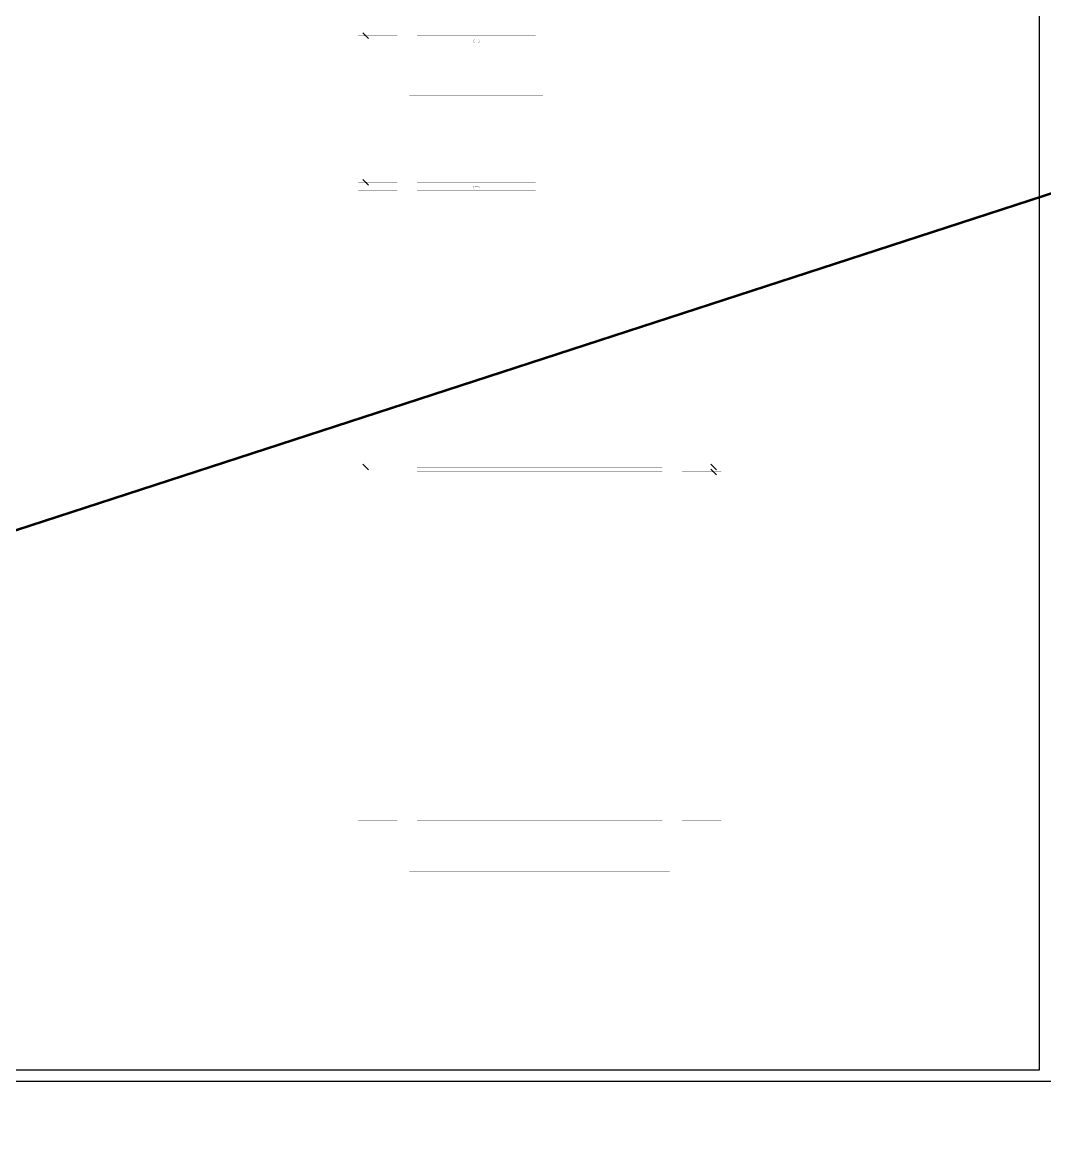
# Model space of a CAD drawing. Extents: x 0 to 840, y 0 to 273.
# Drawn here: x 182.4 to 283.7, y -0.1 to 109.4 of the extents above; entities that cross this region are included whole.
import ezdxf

# ---------------------------------------------------------------- set-up
doc = ezdxf.new("R2010")
doc.units = 0
doc.linetypes.add('1', pattern=[60.929508, 30.464754, -30.464754])
doc.layers.get('0').update_dxf_attribs({"linetype": 'CONTINUOUS'})
for name, color, linetype in [('DS-定制五金', 7, 'CONTINUOUS'), ('DS-定制台面', 7, 'CONTINUOUS'), ('DS-定制柜体', 7, 'CONTINUOUS'), ('SH-尺寸标注', 7, 'CONTINUOUS'), ('图框', 7, 'CONTINUOUS')]:
    doc.layers.add(name, color=color, linetype=linetype)

msp = doc.modelspace()

# ---------------------------------------------------------------- linework, layer by layer
at = {"color": 7, "linetype": '1', "const_width": 0.239}
msp.add_lwpolyline([(0, 0), (840.16, 273.25)], dxfattribs=at)
msp.add_lwpolyline([(0, 0), (840.16, 273.25)], dxfattribs=at)
at = {"layer": 'DS-定制五金', "color": 7, "const_width": 0.0144}
for points in [[(222.32, 30.44), (222.32, 30.44)], [(222.32, 30.44), (223.84, 30.44)], [(222.32, 30.44), (222.32, 30.44)], [(222.32, 30.44), (223.84, 30.44)], [(222.32, 30.44), (222.32, 30.44)], [(222.32, 30.44), (223.84, 30.44)], [(222.32, 30.44), (222.32, 30.44)], [(222.32, 30.44), (223.84, 30.44)], [(223.84, 30.44), (223.84, 30.44)], [(223.84, 30.44), (223.84, 30.44)], [(223.84, 30.44), (223.84, 30.44)], [(223.84, 30.44), (223.84, 30.44)], [(240.65, 30.44), (240.65, 30.44)], [(240.65, 30.44), (242.16, 30.44)], [(240.65, 30.44), (240.65, 30.44)], [(240.65, 30.44), (242.16, 30.44)], [(240.65, 30.44), (240.65, 30.44)], [(240.65, 30.44), (242.16, 30.44)], [(240.65, 30.44), (240.65, 30.44)], [(240.65, 30.44), (242.16, 30.44)], [(242.16, 30.44), (242.17, 30.44)], [(242.16, 30.44), (242.17, 30.44)], [(242.16, 30.44), (242.17, 30.44)], [(242.16, 30.44), (242.17, 30.44)]]:
    msp.add_lwpolyline(points, dxfattribs=at)
at = {"layer": 'DS-定制台面', "color": 7, "const_width": 0.0144}
for points in [[(221.52, 65.38), (221.52, 64.91)], [(245.8, 65.38), (221.52, 65.38)], [(221.52, 64.91), (245.8, 64.91)], [(245.8, 64.91), (245.8, 65.38)]]:
    msp.add_lwpolyline(points, dxfattribs=at)
at = {"layer": 'DS-定制柜体', "color": 7, "const_width": 0.0144}
for points in [[(221.52, 108.07), (221.52, 107.29)], [(233.27, 108.07), (221.52, 108.07)], [(227, 107.29), (227, 107.72)], [(227, 107.72), (227.79, 107.72)], [(227.24, 107.68), (227.23, 107.68), (227.22, 107.68), (227.2, 107.67), (227.19, 107.67), (227.18, 107.67), (227.17, 107.66), (227.16, 107.66), (227.15, 107.65), (227.15, 107.65), (227.14, 107.64), (227.13, 107.63), (227.12, 107.63), (227.11, 107.62), (227.11, 107.61), (227.1, 107.6), (227.1, 107.59), (227.09, 107.58), (227.09, 107.57), (227.09, 107.56), (227.08, 107.55), (227.08, 107.54), (227.08, 107.52)], [(227.08, 107.52), (227.08, 107.51), (227.08, 107.5), (227.08, 107.49), (227.09, 107.48), (227.09, 107.47), (227.09, 107.46), (227.1, 107.45), (227.1, 107.44), (227.11, 107.43), (227.12, 107.42), (227.12, 107.41), (227.13, 107.4), (227.14, 107.4), (227.15, 107.39), (227.16, 107.39), (227.17, 107.38), (227.18, 107.38), (227.19, 107.37), (227.2, 107.37), (227.21, 107.37), (227.22, 107.37), (227.24, 107.36)], [(227.55, 107.68), (227.24, 107.68)], [(227.24, 107.36), (227.55, 107.36)], [(227.71, 107.52), (227.71, 107.53), (227.71, 107.54), (227.7, 107.55), (227.7, 107.56), (227.7, 107.57), (227.69, 107.58), (227.69, 107.59), (227.68, 107.6), (227.68, 107.61), (227.67, 107.62), (227.66, 107.63), (227.66, 107.64), (227.65, 107.64), (227.64, 107.65), (227.63, 107.66), (227.62, 107.66), (227.61, 107.67), (227.6, 107.67), (227.59, 107.67), (227.58, 107.68), (227.57, 107.68), (227.55, 107.68)], [(227.71, 107.52), (227.71, 107.51), (227.71, 107.5), (227.7, 107.49), (227.7, 107.48), (227.7, 107.47), (227.69, 107.46), (227.69, 107.45), (227.68, 107.44), (227.68, 107.43), (227.67, 107.42), (227.66, 107.41), (227.66, 107.4), (227.65, 107.4), (227.64, 107.39), (227.63, 107.39), (227.62, 107.38), (227.61, 107.38), (227.6, 107.37), (227.59, 107.37), (227.58, 107.37), (227.57, 107.37), (227.55, 107.36)], [(227.79, 107.72), (227.79, 107.29)], [(233.27, 107.29), (233.27, 108.07)], [(221.52, 107.29), (227, 107.29)], [(227.79, 107.29), (233.27, 107.29)], [(221.52, 93.58), (221.52, 92.79)], [(233.27, 93.58), (221.52, 93.58)], [(227.24, 93.19), (227.23, 93.19), (227.22, 93.18), (227.2, 93.18), (227.19, 93.18), (227.18, 93.18), (227.17, 93.17), (227.16, 93.17), (227.15, 93.16), (227.15, 93.16), (227.14, 93.15), (227.13, 93.14), (227.12, 93.13), (227.11, 93.13), (227.11, 93.12), (227.1, 93.11), (227.1, 93.1), (227.09, 93.09), (227.09, 93.08), (227.09, 93.07), (227.08, 93.06), (227.08, 93.05), (227.08, 93.03)], [(227.55, 93.19), (227.24, 93.19)], [(227.71, 93.03), (227.71, 93.04), (227.71, 93.05), (227.7, 93.06), (227.7, 93.07), (227.7, 93.08), (227.69, 93.09), (227.69, 93.1), (227.68, 93.11), (227.68, 93.12), (227.67, 93.13), (227.66, 93.14), (227.66, 93.15), (227.65, 93.15), (227.64, 93.16), (227.63, 93.17), (227.62, 93.17), (227.61, 93.17), (227.6, 93.18), (227.59, 93.18), (227.58, 93.18), (227.57, 93.19), (227.55, 93.19)], [(233.27, 92.79), (233.27, 93.58)], [(221.52, 92.79), (233.27, 92.79)], [(227.08, 93.03), (227.08, 93.02), (227.08, 93.01), (227.08, 93), (227.09, 92.99), (227.09, 92.98), (227.09, 92.97), (227.1, 92.96), (227.1, 92.95), (227.11, 92.94), (227.12, 92.93), (227.12, 92.92), (227.13, 92.91), (227.14, 92.91), (227.15, 92.9), (227.16, 92.89), (227.17, 92.89), (227.18, 92.88), (227.19, 92.88), (227.2, 92.88), (227.21, 92.88), (227.22, 92.87), (227.24, 92.87)], [(227.24, 92.87), (227.55, 92.87)], [(227.71, 93.03), (227.71, 93.02), (227.71, 93.01), (227.7, 93), (227.7, 92.99), (227.7, 92.98), (227.69, 92.97), (227.69, 92.96), (227.68, 92.95), (227.68, 92.94), (227.67, 92.93), (227.66, 92.92), (227.66, 92.91), (227.65, 92.91), (227.64, 92.9), (227.63, 92.89), (227.62, 92.89), (227.61, 92.88), (227.6, 92.88), (227.59, 92.88), (227.58, 92.88), (227.57, 92.87), (227.55, 92.87)], [(221.52, 64.91), (221.52, 30.44)], [(222.14, 64.91), (222.14, 64.91)], [(222.3, 64.91), (222.3, 64.91)], [(245.8, 30.44), (245.8, 64.91)], [(221.52, 34.95), (221.52, 34.95)], [(221.52, 34.36), (221.52, 34.36)], [(221.52, 30.44), (245.8, 30.44)]]:
    msp.add_lwpolyline(points, dxfattribs=at)
at = {"layer": 'SH-尺寸标注', "color": 7}
for points, const_width in [([(214.67, 107.76), (214.67, 107.76), (214.49, 107.76), (214.33, 107.78), (214.19, 107.8), (214.19, 107.8), (214.06, 107.84), (213.95, 107.88), (213.86, 107.92), (213.86, 107.92), (213.79, 107.97), (213.72, 108.03), (213.67, 108.09), (213.67, 108.09), (213.62, 108.15), (213.59, 108.22), (213.57, 108.28), (213.57, 108.28), (213.56, 108.34), (213.55, 108.4), (213.54, 108.47), (213.54, 108.47), (213.67, 108.87), (214.05, 109.1), (214.69, 109.18), (214.69, 109.18), (215.02, 109.16), (215.29, 109.1), (215.51, 109), (215.51, 109), (215.67, 108.86), (215.76, 108.68), (215.79, 108.47), (215.79, 108.47), (215.76, 108.26), (215.66, 108.08), (215.5, 107.94), (215.5, 107.94), (215.28, 107.84), (215.01, 107.78), (214.67, 107.76)], 0.00000000153), ([(213.78, 108.91), (213.88, 108.42), (214.18, 108.13), (214.67, 108.03), (214.67, 108.03), (215.17, 108.08), (215.47, 108.23), (215.57, 108.46), (215.57, 108.46), (215.54, 108.6), (215.47, 108.71), (215.35, 108.8), (215.35, 108.8), (215.17, 108.86), (214.94, 108.89), (214.66, 108.91), (213.78, 108.91)], 0.00000000153), ([(216.43, 108.82), (216.43, 106.54)], 0.00998), ([(214.3, 106.07), (214.3, 106.07), (213.88, 106.16), (213.63, 106.4), (213.54, 106.79), (213.54, 106.79), (213.56, 106.99), (213.62, 107.15), (213.72, 107.29), (213.72, 107.29), (213.85, 107.4), (214.01, 107.47), (214.18, 107.49), (214.18, 107.49), (214.44, 107.44), (214.66, 107.28), (214.84, 107.03), (215.01, 106.72), (215.01, 106.72), (215.08, 106.6), (215.15, 106.51), (215.21, 106.44), (215.21, 106.44), (215.29, 106.39), (215.37, 106.35), (215.45, 106.33), (215.45, 107.47), (215.72, 107.47), (215.72, 106.02), (215.72, 106.02), (215.5, 106.05), (215.32, 106.1), (215.17, 106.17), (215.17, 106.17), (215.04, 106.28), (214.91, 106.43), (214.78, 106.63), (214.62, 106.92), (214.62, 106.92), (214.5, 107.08), (214.35, 107.18), (214.19, 107.21), (214.19, 107.21), (214.08, 107.2), (213.98, 107.16), (213.9, 107.09), (213.9, 107.09), (213.83, 107), (213.79, 106.9), (213.78, 106.78), (213.78, 106.78), (213.84, 106.55), (214.01, 106.41), (214.3, 106.34), (214.3, 106.07)], 0.00000000153), ([(219.56, 108.07), (215.68, 108.07)], 0.00998), ([(216.15, 107.57), (216.71, 107.01)], 1e-18), ([(219.56, 107.29), (215.68, 107.29)], 0.00998), ([(221.52, 105.33), (221.52, 101.45)], 0.00998), ([(233.27, 105.33), (233.27, 101.45)], 0.00998), ([(225.61, 104.84), (225.61, 104.84), (225.48, 104.83), (225.37, 104.78), (225.29, 104.71), (225.29, 104.71), (225.24, 104.62), (225.21, 104.51), (225.2, 104.37), (224.93, 104.37), (224.93, 104.37), (225.01, 104.77), (225.24, 105), (225.61, 105.08), (225.61, 105.08), (225.8, 105.06), (225.97, 105.01), (226.1, 104.92), (226.1, 104.92), (226.2, 104.8), (226.26, 104.65), (226.27, 104.48), (226.27, 104.48), (226.24, 104.28), (226.14, 104.13), (225.97, 104.03), (225.97, 104.03), (226.09, 103.98), (226.18, 103.91), (226.25, 103.84), (226.25, 103.84), (226.3, 103.75), (226.33, 103.64), (226.34, 103.51), (226.34, 103.51), (226.32, 103.32), (226.25, 103.15), (226.14, 103.01), (226.14, 103.01), (225.99, 102.91), (225.81, 102.85), (225.6, 102.83), (225.6, 102.83), (225.23, 102.91), (224.99, 103.14), (224.88, 103.53), (225.15, 103.53), (225.15, 103.53), (225.17, 103.39), (225.22, 103.27), (225.28, 103.18), (225.28, 103.18), (225.37, 103.12), (225.48, 103.08), (225.61, 103.07), (225.61, 103.07), (225.74, 103.08), (225.85, 103.12), (225.94, 103.18), (225.94, 103.18), (226.01, 103.27), (226.05, 103.38), (226.06, 103.51), (226.06, 103.51), (226.01, 103.73), (225.86, 103.86), (225.61, 103.9), (225.5, 103.9), (225.46, 103.9), (225.46, 104.13), (225.46, 104.13), (225.64, 104.14), (225.78, 104.16), (225.88, 104.2), (225.88, 104.2), (225.94, 104.26), (225.98, 104.35), (226, 104.47), (226, 104.47), (225.99, 104.58), (225.95, 104.67), (225.9, 104.74), (225.9, 104.74), (225.82, 104.8), (225.73, 104.83), (225.61, 104.84)], 0.00000000153), ([(226.62, 103.95), (226.62, 103.95), (226.63, 104.13), (226.65, 104.29), (226.67, 104.44), (226.67, 104.44), (226.7, 104.57), (226.74, 104.67), (226.79, 104.76), (226.79, 104.76), (226.84, 104.84), (226.89, 104.9), (226.96, 104.95), (226.96, 104.95), (227.02, 105), (227.08, 105.03), (227.15, 105.05), (227.15, 105.05), (227.21, 105.07), (227.27, 105.07), (227.34, 105.08), (227.34, 105.08), (227.73, 104.95), (227.97, 104.57), (228.05, 103.94), (228.05, 103.94), (228.03, 103.61), (227.97, 103.33), (227.87, 103.11), (227.87, 103.11), (227.73, 102.96), (227.55, 102.86), (227.34, 102.83), (227.34, 102.83), (227.12, 102.86), (226.95, 102.96), (226.81, 103.12), (226.81, 103.12), (226.71, 103.34), (226.64, 103.62), (226.62, 103.95)], 0.00000000153), ([(227.77, 104.84), (227.29, 104.74), (227, 104.44), (226.9, 103.95), (226.9, 103.95), (226.95, 103.45), (227.09, 103.15), (227.33, 103.05), (227.33, 103.05), (227.47, 103.08), (227.58, 103.15), (227.67, 103.28), (227.67, 103.28), (227.73, 103.45), (227.76, 103.68), (227.77, 103.96), (227.77, 104.84)], 0.00000000153), ([(228.33, 103.95), (228.33, 103.95), (228.34, 104.13), (228.35, 104.29), (228.38, 104.44), (228.38, 104.44), (228.41, 104.57), (228.45, 104.67), (228.49, 104.76), (228.49, 104.76), (228.54, 104.84), (228.6, 104.9), (228.66, 104.95), (228.66, 104.95), (228.73, 105), (228.79, 105.03), (228.85, 105.05), (228.85, 105.05), (228.91, 105.07), (228.98, 105.07), (229.04, 105.08), (229.04, 105.08), (229.44, 104.95), (229.68, 104.57), (229.76, 103.94), (229.76, 103.94), (229.74, 103.61), (229.67, 103.33), (229.57, 103.11), (229.57, 103.11), (229.43, 102.96), (229.26, 102.86), (229.04, 102.83), (229.04, 102.83), (228.83, 102.86), (228.65, 102.96), (228.51, 103.12), (228.51, 103.12), (228.41, 103.34), (228.35, 103.62), (228.33, 103.95)], 0.00000000153), ([(229.48, 104.84), (229, 104.74), (228.7, 104.44), (228.61, 103.95), (228.61, 103.95), (228.66, 103.45), (228.8, 103.15), (229.04, 103.05), (229.04, 103.05), (229.18, 103.08), (229.29, 103.15), (229.37, 103.28), (229.37, 103.28), (229.43, 103.45), (229.47, 103.68), (229.48, 103.96), (229.48, 104.84)], 0.00000000153), ([(220.77, 102.19), (234.01, 102.19)], 0.00998), ([(221.8, 102.47), (221.24, 101.91)], 0.00329), ([(232.99, 101.91), (233.55, 102.47)], 0.00329), ([(214.67, 93.27), (214.67, 93.27), (214.49, 93.27), (214.33, 93.29), (214.19, 93.31), (214.19, 93.31), (214.06, 93.35), (213.95, 93.39), (213.86, 93.43), (213.86, 93.43), (213.79, 93.48), (213.72, 93.54), (213.67, 93.6), (213.67, 93.6), (213.62, 93.66), (213.59, 93.73), (213.57, 93.79), (213.57, 93.79), (213.56, 93.85), (213.55, 93.91), (213.54, 93.98), (213.54, 93.98), (213.67, 94.38), (214.05, 94.61), (214.69, 94.69), (214.69, 94.69), (215.02, 94.67), (215.29, 94.61), (215.51, 94.51), (215.51, 94.51), (215.67, 94.37), (215.76, 94.19), (215.79, 93.98), (215.79, 93.98), (215.76, 93.77), (215.66, 93.59), (215.5, 93.45), (215.5, 93.45), (215.28, 93.35), (215.01, 93.29), (214.67, 93.27)], 0.00000000153), ([(213.78, 94.42), (213.88, 93.93), (214.18, 93.64), (214.67, 93.54), (214.67, 93.54), (215.17, 93.59), (215.47, 93.73), (215.57, 93.97), (215.57, 93.97), (215.54, 94.11), (215.47, 94.22), (215.35, 94.31), (215.35, 94.31), (215.17, 94.37), (214.94, 94.4), (214.66, 94.42), (213.78, 94.42)], 0.00000000153), ([(216.43, 94.32), (216.43, 92.05)], 0.00998), ([(219.56, 93.58), (215.68, 93.58)], 0.00998), ([(214.3, 91.58), (214.3, 91.58), (213.88, 91.67), (213.63, 91.91), (213.54, 92.3), (213.54, 92.3), (213.56, 92.49), (213.62, 92.66), (213.72, 92.8), (213.72, 92.8), (213.85, 92.91), (214.01, 92.98), (214.18, 93), (214.18, 93), (214.44, 92.95), (214.66, 92.79), (214.84, 92.54), (215.01, 92.23), (215.01, 92.23), (215.08, 92.11), (215.15, 92.01), (215.21, 91.94), (215.21, 91.94), (215.29, 91.89), (215.37, 91.86), (215.45, 91.84), (215.45, 92.98), (215.72, 92.98), (215.72, 91.53), (215.72, 91.53), (215.5, 91.56), (215.32, 91.6), (215.17, 91.68), (215.17, 91.68), (215.04, 91.78), (214.91, 91.94), (214.78, 92.14), (214.62, 92.43), (214.62, 92.43), (214.5, 92.59), (214.35, 92.69), (214.19, 92.72), (214.19, 92.72), (214.08, 92.71), (213.98, 92.67), (213.9, 92.6), (213.9, 92.6), (213.83, 92.51), (213.79, 92.41), (213.78, 92.29), (213.78, 92.29), (213.84, 92.06), (214.01, 91.91), (214.3, 91.85), (214.3, 91.58)], 0.00000000153), ([(219.56, 92.79), (215.68, 92.79)], 0.00998), ([(216.15, 93.07), (216.71, 92.51)], 1e-18), ([(221.52, 90.84), (221.52, 86.96)], 0.00998), ([(225.61, 90.35), (225.61, 90.35), (225.48, 90.34), (225.37, 90.29), (225.29, 90.22), (225.29, 90.22), (225.24, 90.13), (225.21, 90.02), (225.2, 89.88), (224.93, 89.88), (224.93, 89.88), (225.01, 90.27), (225.24, 90.51), (225.61, 90.59), (225.61, 90.59), (225.8, 90.57), (225.97, 90.52), (226.1, 90.43), (226.1, 90.43), (226.2, 90.31), (226.26, 90.16), (226.27, 89.99), (226.27, 89.99), (226.24, 89.79), (226.14, 89.64), (225.97, 89.54), (225.97, 89.54), (226.09, 89.49), (226.18, 89.42), (226.25, 89.35), (226.25, 89.35), (226.3, 89.26), (226.33, 89.15), (226.34, 89.02), (226.34, 89.02), (226.32, 88.82), (226.25, 88.66), (226.14, 88.52), (226.14, 88.52), (225.99, 88.42), (225.81, 88.36), (225.6, 88.34), (225.6, 88.34), (225.23, 88.42), (224.99, 88.65), (224.88, 89.04), (225.15, 89.04), (225.15, 89.04), (225.17, 88.9), (225.22, 88.78), (225.28, 88.69), (225.28, 88.69), (225.37, 88.63), (225.48, 88.59), (225.61, 88.58), (225.61, 88.58), (225.74, 88.59), (225.85, 88.63), (225.94, 88.69), (225.94, 88.69), (226.01, 88.78), (226.05, 88.89), (226.06, 89.01), (226.06, 89.01), (226.01, 89.23), (225.86, 89.37), (225.61, 89.41), (225.5, 89.41), (225.46, 89.41), (225.46, 89.64), (225.46, 89.64), (225.64, 89.65), (225.78, 89.67), (225.88, 89.71), (225.88, 89.71), (225.94, 89.77), (225.98, 89.86), (226, 89.98), (226, 89.98), (225.99, 90.08), (225.95, 90.18), (225.9, 90.25), (225.9, 90.25), (225.82, 90.31), (225.73, 90.34), (225.61, 90.35)], 0.00000000153), ([(226.62, 89.46), (226.62, 89.46), (226.63, 89.64), (226.65, 89.8), (226.67, 89.94), (226.67, 89.94), (226.7, 90.07), (226.74, 90.18), (226.79, 90.27), (226.79, 90.27), (226.84, 90.35), (226.89, 90.41), (226.96, 90.46), (226.96, 90.46), (227.02, 90.51), (227.08, 90.54), (227.15, 90.56), (227.15, 90.56), (227.21, 90.58), (227.27, 90.58), (227.34, 90.59), (227.34, 90.59), (227.73, 90.46), (227.97, 90.08), (228.05, 89.44), (228.05, 89.44), (228.03, 89.11), (227.97, 88.84), (227.87, 88.62), (227.87, 88.62), (227.73, 88.47), (227.55, 88.37), (227.34, 88.34), (227.34, 88.34), (227.12, 88.37), (226.95, 88.47), (226.81, 88.63), (226.81, 88.63), (226.71, 88.85), (226.64, 89.13), (226.62, 89.46)], 0.00000000153), ([(227.77, 90.35), (227.29, 90.25), (227, 89.95), (226.9, 89.46), (226.9, 89.46), (226.95, 88.96), (227.09, 88.66), (227.33, 88.56), (227.33, 88.56), (227.47, 88.59), (227.58, 88.66), (227.67, 88.78), (227.67, 88.78), (227.73, 88.96), (227.76, 89.19), (227.77, 89.47), (227.77, 90.35)], 0.00000000153), ([(228.33, 89.46), (228.33, 89.46), (228.34, 89.64), (228.35, 89.8), (228.38, 89.94), (228.38, 89.94), (228.41, 90.07), (228.45, 90.18), (228.49, 90.27), (228.49, 90.27), (228.54, 90.35), (228.6, 90.41), (228.66, 90.46), (228.66, 90.46), (228.73, 90.51), (228.79, 90.54), (228.85, 90.56), (228.85, 90.56), (228.91, 90.58), (228.98, 90.58), (229.04, 90.59), (229.04, 90.59), (229.44, 90.46), (229.68, 90.08), (229.76, 89.44), (229.76, 89.44), (229.74, 89.11), (229.67, 88.84), (229.57, 88.62), (229.57, 88.62), (229.43, 88.47), (229.26, 88.37), (229.04, 88.34), (229.04, 88.34), (228.83, 88.37), (228.65, 88.47), (228.51, 88.63), (228.51, 88.63), (228.41, 88.85), (228.35, 89.13), (228.33, 89.46)], 0.00000000153), ([(229.48, 90.35), (229, 90.25), (228.7, 89.95), (228.61, 89.46), (228.61, 89.46), (228.66, 88.96), (228.8, 88.66), (229.04, 88.56), (229.04, 88.56), (229.18, 88.59), (229.29, 88.66), (229.37, 88.78), (229.37, 88.78), (229.43, 88.96), (229.47, 89.19), (229.48, 89.47), (229.48, 90.35)], 0.00000000153), ([(233.27, 90.84), (233.27, 86.96)], 0.00998), ([(220.77, 87.7), (234.01, 87.7)], 0.00998), ([(221.8, 87.98), (221.24, 87.42)], 0.00329), ([(232.99, 87.42), (233.55, 87.98)], 0.00329), ([(216.43, 66.12), (216.43, 29.7)], 0.00998), ([(248.76, 65.14), (248.76, 65.14), (248.34, 65.23), (248.09, 65.47), (248.01, 65.86), (248.01, 65.86), (248.03, 66.06), (248.09, 66.22), (248.19, 66.37), (248.19, 66.37), (248.32, 66.47), (248.47, 66.54), (248.65, 66.56), (248.65, 66.56), (248.9, 66.51), (249.12, 66.35), (249.3, 66.1), (249.47, 65.79), (249.47, 65.79), (249.54, 65.67), (249.61, 65.58), (249.68, 65.51), (249.68, 65.51), (249.75, 65.46), (249.83, 65.42), (249.92, 65.4), (249.92, 66.54), (250.18, 66.54), (250.18, 65.1), (250.18, 65.1), (249.96, 65.12), (249.78, 65.17), (249.63, 65.24), (249.63, 65.24), (249.5, 65.35), (249.37, 65.5), (249.24, 65.71), (249.08, 65.99), (249.08, 65.99), (248.96, 66.15), (248.82, 66.25), (248.65, 66.28), (248.65, 66.28), (248.54, 66.27), (248.45, 66.23), (248.36, 66.16), (248.36, 66.16), (248.3, 66.07), (248.26, 65.97), (248.24, 65.85), (248.24, 65.85), (248.3, 65.62), (248.48, 65.48), (248.76, 65.41), (248.76, 65.14)], 0.00000000153), ([(250.89, 64.16), (250.89, 66.12)], 0.00998), ([(219.56, 65.38), (215.68, 65.38)], 0.00998), ([(247.76, 65.38), (251.64, 65.38)], 0.00998), ([(247.76, 64.91), (251.64, 64.91)], 0.00998), ([(247.76, 64.91), (251.64, 64.91)], 0.00998), ([(250.61, 65.19), (251.17, 64.63)], 1e-18), ([(250.89, 29.7), (250.89, 65.65)], 0.00998), ([(248.63, 64.08), (248.63, 63.6), (248.44, 63.6), (248.44, 63.6), (248.41, 63.78), (248.37, 63.92), (248.33, 64.01), (248.33, 64.01), (248.26, 64.07), (248.16, 64.12), (248.01, 64.17), (248.01, 64.35), (250.18, 64.35), (250.18, 64.08), (248.63, 64.08)], 0.00000000153), ([(214.3, 48.86), (214.3, 48.86), (213.88, 48.95), (213.63, 49.19), (213.54, 49.58), (213.54, 49.58), (213.56, 49.77), (213.62, 49.94), (213.72, 50.08), (213.72, 50.08), (213.85, 50.19), (214, 50.26), (214.18, 50.28), (214.18, 50.28), (214.43, 50.23), (214.65, 50.07), (214.84, 49.82), (215, 49.51), (215, 49.51), (215.07, 49.39), (215.14, 49.29), (215.21, 49.22), (215.21, 49.22), (215.28, 49.17), (215.36, 49.14), (215.45, 49.12), (215.45, 50.26), (215.72, 50.26), (215.72, 48.81), (215.72, 48.81), (215.5, 48.84), (215.31, 48.89), (215.17, 48.96), (215.17, 48.96), (215.04, 49.07), (214.91, 49.22), (214.78, 49.42), (214.62, 49.71), (214.62, 49.71), (214.49, 49.87), (214.35, 49.97), (214.19, 50), (214.19, 50), (214.08, 49.99), (213.98, 49.95), (213.9, 49.88), (213.9, 49.88), (213.83, 49.79), (213.79, 49.69), (213.78, 49.57), (213.78, 49.57), (213.84, 49.34), (214.01, 49.19), (214.3, 49.13), (214.3, 48.86)], 0.00000000153), ([(249.13, 48.61), (249.13, 48.61), (248.96, 48.61), (248.8, 48.63), (248.65, 48.65), (248.65, 48.65), (248.52, 48.69), (248.41, 48.72), (248.32, 48.77), (248.32, 48.77), (248.25, 48.82), (248.18, 48.88), (248.13, 48.94), (248.13, 48.94), (248.09, 49), (248.05, 49.07), (248.03, 49.13), (248.03, 49.13), (248.02, 49.19), (248.01, 49.25), (248.01, 49.32), (248.01, 49.32), (248.13, 49.71), (248.52, 49.95), (249.15, 50.03), (249.15, 50.03), (249.48, 50.01), (249.75, 49.95), (249.97, 49.85), (249.97, 49.85), (250.13, 49.71), (250.22, 49.53), (250.26, 49.32), (250.26, 49.32), (250.22, 49.1), (250.13, 48.93), (249.97, 48.79), (249.97, 48.79), (249.75, 48.69), (249.47, 48.63), (249.13, 48.61)], 0.00000000153), ([(248.25, 49.75), (248.35, 49.27), (248.64, 48.98), (249.13, 48.88), (249.13, 48.88), (249.63, 48.93), (249.93, 49.07), (250.03, 49.31), (250.03, 49.31), (250.01, 49.45), (249.93, 49.56), (249.81, 49.65), (249.81, 49.65), (249.64, 49.71), (249.41, 49.74), (249.13, 49.75), (248.25, 49.75)], 0.00000000153), ([(214.6, 48.56), (214.6, 48.56), (214.79, 48.56), (214.96, 48.54), (215.11, 48.51), (215.11, 48.51), (215.25, 48.47), (215.36, 48.43), (215.46, 48.38), (215.46, 48.38), (215.54, 48.33), (215.6, 48.26), (215.66, 48.19), (215.66, 48.19), (215.71, 48.12), (215.74, 48.05), (215.77, 47.99), (215.77, 47.99), (215.78, 47.92), (215.79, 47.85), (215.79, 47.78), (215.79, 47.78), (215.77, 47.63), (215.72, 47.49), (215.64, 47.37), (215.64, 47.37), (215.53, 47.27), (215.39, 47.21), (215.22, 47.17), (215.22, 47.44), (215.22, 47.44), (215.32, 47.46), (215.4, 47.51), (215.46, 47.56), (215.46, 47.56), (215.51, 47.63), (215.54, 47.71), (215.55, 47.8), (215.55, 47.8), (215.53, 47.94), (215.46, 48.06), (215.34, 48.16), (215.34, 48.16), (215.17, 48.23), (214.97, 48.27), (214.72, 48.29), (214.72, 48.29), (214.86, 48.14), (214.94, 47.97), (214.97, 47.79), (214.97, 47.79), (214.95, 47.6), (214.88, 47.44), (214.77, 47.31), (214.77, 47.31), (214.63, 47.2), (214.47, 47.14), (214.28, 47.12), (214.28, 47.12), (214.08, 47.14), (213.9, 47.21), (213.75, 47.32), (213.75, 47.32), (213.63, 47.47), (213.57, 47.64), (213.54, 47.83), (213.54, 47.83), (213.66, 48.24), (214.01, 48.48), (214.6, 48.56)], 0.00000000153), ([(213.78, 47.83), (213.79, 47.71), (213.84, 47.61), (213.91, 47.52), (213.91, 47.52), (214.01, 47.45), (214.13, 47.41), (214.25, 47.4), (214.25, 47.4), (214.39, 47.41), (214.51, 47.45), (214.6, 47.51), (214.6, 47.51), (214.67, 47.59), (214.71, 47.7), (214.73, 47.82), (214.73, 47.82), (214.71, 47.94), (214.67, 48.05), (214.6, 48.14), (214.6, 48.14), (214.5, 48.21), (214.4, 48.26), (214.27, 48.27), (214.27, 48.27), (214.14, 48.26), (214.02, 48.21), (213.92, 48.14), (213.92, 48.14), (213.84, 48.05), (213.79, 47.95), (213.78, 47.83)], 0.00000000153), ([(249.04, 47.97), (249.04, 47.97), (249.18, 48.18), (249.36, 48.3), (249.58, 48.34), (249.58, 48.34), (249.77, 48.32), (249.93, 48.25), (250.07, 48.14), (250.07, 48.14), (250.17, 47.99), (250.23, 47.81), (250.26, 47.61), (250.26, 47.61), (250.23, 47.41), (250.17, 47.23), (250.07, 47.09), (250.07, 47.09), (249.93, 46.97), (249.77, 46.9), (249.58, 46.88), (249.58, 46.88), (249.36, 46.92), (249.18, 47.05), (249.04, 47.25), (249.04, 47.25), (248.97, 47.15), (248.9, 47.08), (248.84, 47.02), (248.84, 47.02), (248.77, 46.99), (248.68, 46.96), (248.59, 46.96), (248.59, 46.96), (248.43, 46.98), (248.29, 47.04), (248.17, 47.14), (248.17, 47.14), (248.08, 47.27), (248.03, 47.43), (248.01, 47.61), (248.01, 47.61), (248.03, 47.79), (248.08, 47.95), (248.17, 48.08), (248.17, 48.08), (248.29, 48.18), (248.43, 48.25), (248.59, 48.27), (248.59, 48.27), (248.68, 48.26), (248.77, 48.24), (248.84, 48.2), (248.84, 48.2), (248.91, 48.15), (248.97, 48.07), (249.04, 47.97)], 0.00000000153), ([(248.25, 47.78), (248.26, 47.58), (248.29, 47.43), (248.34, 47.34), (248.34, 47.34), (248.41, 47.28), (248.49, 47.25), (248.59, 47.23), (248.59, 47.23), (248.69, 47.25), (248.77, 47.28), (248.84, 47.34), (248.84, 47.34), (248.89, 47.41), (248.92, 47.5), (248.93, 47.61), (248.93, 47.61), (248.92, 47.72), (248.89, 47.81), (248.84, 47.88), (248.84, 47.88), (248.77, 47.94), (248.69, 47.98), (248.59, 47.99), (248.59, 47.99), (248.5, 47.98), (248.41, 47.94), (248.34, 47.89)], 0.00000000153), ([(249.16, 47.81), (249.17, 47.58), (249.21, 47.4), (249.28, 47.28), (249.28, 47.28), (249.36, 47.21), (249.47, 47.17), (249.59, 47.16), (249.59, 47.16), (249.7, 47.17), (249.81, 47.21), (249.9, 47.28), (249.9, 47.28), (249.96, 47.37), (250, 47.48), (250.02, 47.61), (250.02, 47.61), (250, 47.73), (249.96, 47.84), (249.9, 47.94), (249.9, 47.94), (249.81, 48.01), (249.71, 48.05), (249.59, 48.07), (249.59, 48.07), (249.47, 48.05), (249.36, 48.01), (249.28, 47.94)], 0.00000000153), ([(214.57, 46.5), (214.57, 46.5), (214.71, 46.7), (214.89, 46.83), (215.12, 46.87), (215.12, 46.87), (215.3, 46.85), (215.47, 46.78), (215.6, 46.67), (215.6, 46.67), (215.71, 46.52), (215.77, 46.34), (215.79, 46.14), (215.79, 46.14), (215.77, 45.94), (215.71, 45.76), (215.6, 45.61), (215.6, 45.61), (215.46, 45.5), (215.3, 45.43), (215.11, 45.41), (215.11, 45.41), (214.89, 45.45), (214.71, 45.57), (214.57, 45.78), (214.57, 45.78), (214.51, 45.68), (214.44, 45.6), (214.37, 45.55), (214.37, 45.55), (214.3, 45.51), (214.22, 45.49), (214.12, 45.49), (214.12, 45.49), (213.96, 45.51), (213.82, 45.57), (213.71, 45.67), (213.71, 45.67), (213.61, 45.8), (213.56, 45.96), (213.54, 46.14), (213.54, 46.14), (213.56, 46.32), (213.61, 46.48), (213.71, 46.61), (213.71, 46.61), (213.82, 46.71), (213.96, 46.77), (214.12, 46.79), (214.12, 46.79), (214.22, 46.79), (214.3, 46.76), (214.37, 46.73), (214.37, 46.73), (214.44, 46.67), (214.51, 46.6), (214.57, 46.5)], 0.00000000153), ([(213.78, 46.31), (213.79, 46.11), (213.82, 45.96), (213.88, 45.86), (213.88, 45.86), (213.95, 45.81), (214.03, 45.77), (214.13, 45.76), (214.13, 45.76), (214.22, 45.77), (214.3, 45.81), (214.37, 45.86), (214.37, 45.86), (214.42, 45.94), (214.46, 46.03), (214.47, 46.14), (214.47, 46.14), (214.46, 46.24), (214.43, 46.34), (214.37, 46.41), (214.37, 46.41), (214.31, 46.47), (214.22, 46.51), (214.13, 46.52), (214.13, 46.52), (214.03, 46.51), (213.95, 46.47), (213.88, 46.41)], 0.00000000153), ([(214.69, 46.34), (214.71, 46.1), (214.75, 45.93), (214.81, 45.81), (214.81, 45.81), (214.9, 45.74), (215, 45.7), (215.12, 45.69), (215.12, 45.69), (215.24, 45.7), (215.34, 45.74), (215.43, 45.81), (215.43, 45.81), (215.5, 45.9), (215.54, 46.01), (215.55, 46.13), (215.55, 46.13), (215.54, 46.26), (215.5, 46.37), (215.43, 46.47), (215.43, 46.47), (215.34, 46.54), (215.24, 46.58), (215.12, 46.59), (215.12, 46.59), (215, 46.58), (214.9, 46.54), (214.81, 46.47)], 0.00000000153), ([(249.04, 46.26), (249.04, 46.26), (249.18, 46.47), (249.36, 46.59), (249.58, 46.64), (249.58, 46.64), (249.77, 46.61), (249.93, 46.54), (250.07, 46.43), (250.07, 46.43), (250.17, 46.28), (250.23, 46.11), (250.26, 45.9), (250.26, 45.9), (250.23, 45.7), (250.17, 45.53), (250.07, 45.38), (250.07, 45.38), (249.93, 45.26), (249.77, 45.2), (249.58, 45.17), (249.58, 45.17), (249.36, 45.22), (249.18, 45.34), (249.04, 45.55), (249.04, 45.55), (248.97, 45.45), (248.9, 45.37), (248.84, 45.32), (248.84, 45.32), (248.77, 45.28), (248.68, 45.26), (248.59, 45.25), (248.59, 45.25), (248.43, 45.27), (248.29, 45.33), (248.17, 45.43), (248.17, 45.43), (248.08, 45.57), (248.03, 45.72), (248.01, 45.9), (248.01, 45.9), (248.03, 46.09), (248.08, 46.24), (248.17, 46.38), (248.17, 46.38), (248.29, 46.48), (248.43, 46.54), (248.59, 46.56), (248.59, 46.56), (248.68, 46.55), (248.77, 46.53), (248.84, 46.49), (248.84, 46.49), (248.91, 46.44), (248.97, 46.36), (249.04, 46.26)], 0.00000000153), ([(248.25, 46.08), (248.26, 45.87), (248.29, 45.73), (248.34, 45.63), (248.34, 45.63), (248.41, 45.57), (248.49, 45.54), (248.59, 45.53), (248.59, 45.53), (248.69, 45.54), (248.77, 45.57), (248.84, 45.63), (248.84, 45.63), (248.89, 45.71), (248.92, 45.8), (248.93, 45.9), (248.93, 45.9), (248.92, 46.01), (248.89, 46.1), (248.84, 46.18), (248.84, 46.18), (248.77, 46.24), (248.69, 46.27), (248.59, 46.28), (248.59, 46.28), (248.5, 46.27), (248.41, 46.24), (248.34, 46.18)], 0.00000000153), ([(249.16, 46.11), (249.17, 45.87), (249.21, 45.69), (249.28, 45.58), (249.28, 45.58), (249.36, 45.51), (249.47, 45.46), (249.59, 45.45), (249.59, 45.45), (249.7, 45.46), (249.81, 45.51), (249.9, 45.57), (249.9, 45.57), (249.96, 45.67), (250, 45.77), (250.02, 45.9), (250.02, 45.9), (250, 46.03), (249.96, 46.14), (249.9, 46.23), (249.9, 46.23), (249.81, 46.3), (249.71, 46.34), (249.59, 46.36), (249.59, 46.36), (249.47, 46.35), (249.36, 46.3), (249.28, 46.23)], 0.00000000153), ([(216.15, 30.72), (216.71, 30.16)], 1e-18), ([(250.61, 30.72), (251.17, 30.16)], 1e-18), ([(219.56, 30.44), (215.68, 30.44)], 0.00998), ([(247.76, 30.44), (251.64, 30.44)], 0.00998), ([(221.52, 28.49), (221.52, 24.61)], 0.00998), ([(245.8, 28.49), (245.8, 24.61)], 0.00998), ([(231.17, 27.05), (231.17, 27.05), (231.17, 27.23), (231.19, 27.4), (231.22, 27.56), (231.22, 27.56), (231.26, 27.69), (231.3, 27.81), (231.35, 27.9), (231.35, 27.9), (231.4, 27.98), (231.47, 28.05), (231.54, 28.11), (231.54, 28.11), (231.61, 28.15), (231.68, 28.19), (231.74, 28.21), (231.74, 28.21), (231.81, 28.22), (231.88, 28.23), (231.95, 28.24), (231.95, 28.24), (232.1, 28.22), (232.24, 28.17), (232.36, 28.08), (232.36, 28.08), (232.45, 27.97), (232.52, 27.83), (232.56, 27.67), (232.29, 27.67), (232.29, 27.67), (232.26, 27.76), (232.22, 27.84), (232.16, 27.91), (232.16, 27.91), (232.09, 27.96), (232.02, 27.99), (231.93, 28), (231.93, 28), (231.78, 27.97), (231.66, 27.9), (231.57, 27.78), (231.57, 27.78), (231.5, 27.62), (231.46, 27.42), (231.44, 27.17), (231.44, 27.17), (231.58, 27.3), (231.74, 27.39), (231.94, 27.41), (231.94, 27.41), (232.13, 27.39), (232.29, 27.33), (232.42, 27.22), (232.42, 27.22), (232.53, 27.08), (232.59, 26.91), (232.61, 26.72), (232.61, 26.72), (232.59, 26.52), (232.52, 26.35), (232.41, 26.2), (232.41, 26.2), (232.26, 26.08), (232.09, 26.01), (231.9, 25.99), (231.9, 25.99), (231.49, 26.11), (231.25, 26.46), (231.17, 27.05)], 0.00000000153), ([(232.89, 27.48), (232.89, 27.48), (232.98, 27.9), (233.22, 28.15), (233.61, 28.24), (233.61, 28.24), (233.81, 28.22), (233.97, 28.16), (234.12, 28.06), (234.12, 28.06), (234.22, 27.93), (234.29, 27.77), (234.31, 27.6), (234.31, 27.6), (234.26, 27.34), (234.1, 27.12), (233.85, 26.94), (233.54, 26.77), (233.54, 26.77), (233.42, 26.7), (233.33, 26.63), (233.26, 26.57), (233.26, 26.57), (233.21, 26.49), (233.17, 26.41), (233.15, 26.33), (234.29, 26.33), (234.29, 26.06), (232.84, 26.06), (232.84, 26.06), (232.87, 26.28), (232.92, 26.46), (232.99, 26.61), (232.99, 26.61), (233.1, 26.74), (233.25, 26.87), (233.46, 27), (233.74, 27.16), (233.74, 27.16), (233.9, 27.28), (234, 27.43), (234.03, 27.59), (234.03, 27.59), (234.02, 27.7), (233.98, 27.8), (233.91, 27.88), (233.91, 27.88), (233.82, 27.95), (233.72, 27.99), (233.6, 28), (233.6, 28), (233.37, 27.94), (233.23, 27.77), (233.16, 27.48), (232.89, 27.48)], 0.00000000153), ([(234.58, 27.11), (234.58, 27.11), (234.58, 27.29), (234.6, 27.45), (234.63, 27.59), (234.63, 27.59), (234.66, 27.72), (234.7, 27.83), (234.74, 27.92), (234.74, 27.92), (234.79, 27.99), (234.85, 28.06), (234.91, 28.11), (234.91, 28.11), (234.98, 28.16), (235.04, 28.19), (235.1, 28.21), (235.1, 28.21), (235.16, 28.22), (235.23, 28.23), (235.29, 28.24), (235.29, 28.24), (235.69, 28.11), (235.92, 27.73), (236, 27.09), (236, 27.09), (235.98, 26.76), (235.92, 26.49), (235.82, 26.27), (235.82, 26.27), (235.68, 26.11), (235.5, 26.02), (235.29, 25.99), (235.29, 25.99), (235.08, 26.02), (234.9, 26.12), (234.76, 26.27), (234.76, 26.27), (234.66, 26.5), (234.6, 26.77), (234.58, 27.11)], 0.00000000153), ([(235.73, 28), (235.24, 27.9), (234.95, 27.6), (234.86, 27.11), (234.86, 27.11), (234.9, 26.61), (235.05, 26.31), (235.29, 26.21), (235.29, 26.21), (235.42, 26.24), (235.54, 26.31), (235.62, 26.43), (235.62, 26.43), (235.68, 26.61), (235.72, 26.84), (235.73, 27.12), (235.73, 28)], 0.00000000153), ([(231.91, 27.17), (231.78, 27.16), (231.68, 27.12), (231.58, 27.05), (231.58, 27.05), (231.51, 26.95), (231.47, 26.84), (231.46, 26.72), (231.46, 26.72), (231.47, 26.58), (231.51, 26.47), (231.58, 26.37), (231.58, 26.37), (231.67, 26.29), (231.78, 26.24), (231.9, 26.23), (231.9, 26.23), (232.02, 26.24), (232.12, 26.29), (232.21, 26.36), (232.21, 26.36), (232.28, 26.46), (232.32, 26.57), (232.33, 26.7), (232.33, 26.7), (232.32, 26.84), (232.28, 26.95), (232.22, 27.05), (232.22, 27.05), (232.13, 27.12), (232.03, 27.16), (231.91, 27.17)], 0.00000000153), ([(220.77, 25.35), (246.55, 25.35)], 0.00998), ([(221.8, 25.63), (221.24, 25.07)], 0.00329), ([(245.52, 25.07), (246.08, 25.63)], 0.00329)]:
    msp.add_lwpolyline(points, dxfattribs=dict(at, const_width=const_width))
for points in [[(216.71, 107.79), (216.15, 108.35)], [(216.71, 93.3), (216.15, 93.86)], [(216.71, 65.1), (216.15, 65.66)], [(251.17, 65.1), (250.61, 65.66)], [(251.17, 64.63), (250.61, 65.19)]]:
    msp.add_lwpolyline(points, dxfattribs=at)
at = {"layer": '图框', "color": 7}
for points in [[(314.72, 212.26), (314.72, 4.57), (2.18, 4.57), (2.18, 212.26), (314.72, 212.26)], [(3.31, 5.69), (3.31, 211.13), (283.12, 211.13), (283.12, 5.69), (3.31, 5.69)]]:
    msp.add_lwpolyline(points, dxfattribs=at)

doc.saveas('drawing.dxf')
